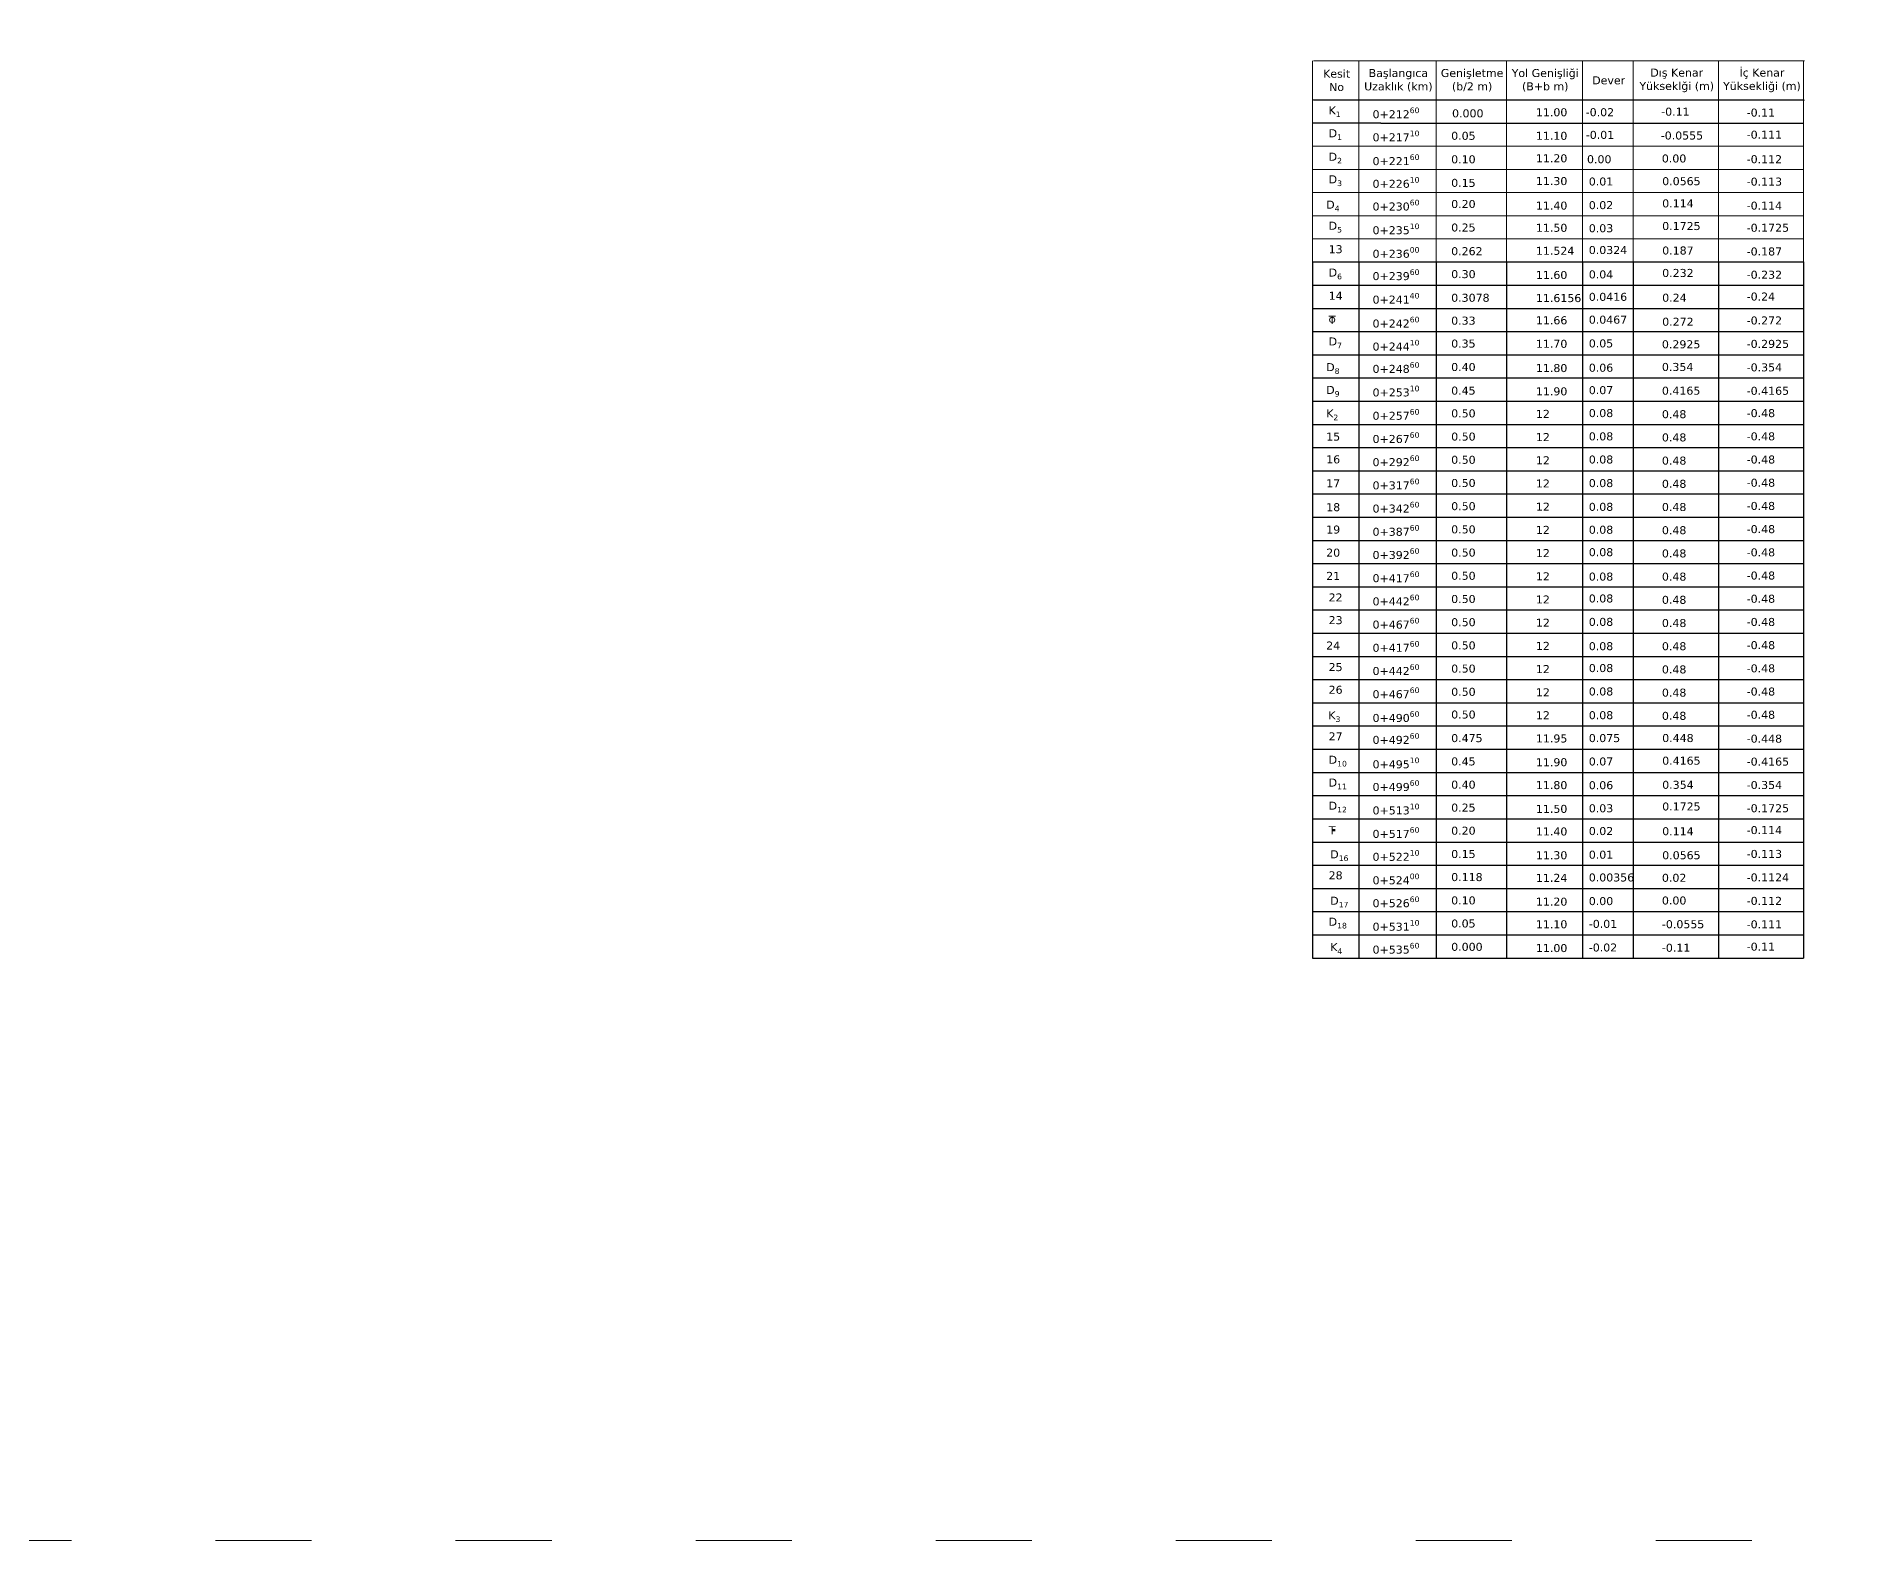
# Model space of a CAD drawing. Header units: millimetres. Extents: x 19067981 to 38137102, y 2652003 to 2652615.
# Drawn here: x 19068482.4 to 19068528.02, y 2652317.79 to 2652355.38 of the extents above; entities that cross this region are included whole.
import ezdxf

# ---------------------------------------------------------------- set-up
doc = ezdxf.new("R2010")
doc.units = ezdxf.units.MM
doc.linetypes.add('ACAD_ISO03W100', pattern=[30, 12, -18])
doc.layers.add('dever 1', color=242, linetype='Continuous')
doc.layers.add('dever ve genişletme', color=1, linetype='Continuous', lineweight=20)
doc.styles.get("Standard").update_dxf_attribs({"font": 'arial.ttf'})

msp = doc.modelspace()

# ---------------------------------------------------------------- linework, layer by layer
for p, q in [((19068516.006, 2652353.215), (19068514.297, 2652353.215)), ((19068516.006, 2652353.215), (19068526.574, 2652353.215)), ((19068514.297, 2652349.748), (19068514.297, 2652341.048)), ((19068514.297, 2652349.748), (19068526.574, 2652349.748)), ((19068515.457, 2652349.748), (19068515.457, 2652341.048)), ((19068517.386, 2652349.748), (19068517.386, 2652341.048)), ((19068519.143, 2652349.748), (19068519.143, 2652341.048)), ((19068521.043, 2652349.748), (19068521.043, 2652341.048)), ((19068522.315, 2652349.748), (19068522.315, 2652341.048)), ((19068524.444, 2652349.748), (19068524.444, 2652341.048)), ((19068526.574, 2652349.748), (19068526.574, 2652341.048)), ((19068514.297, 2652349.168), (19068526.574, 2652349.168)), ((19068514.297, 2652348.588), (19068526.574, 2652348.588)), ((19068514.297, 2652348.588), (19068526.574, 2652348.588)), ((19068514.297, 2652348.008), (19068526.574, 2652348.008)), ((19068514.297, 2652348.008), (19068514.297, 2652339.308)), ((19068515.457, 2652348.008), (19068515.457, 2652339.308)), ((19068517.386, 2652348.008), (19068517.386, 2652339.308)), ((19068519.143, 2652348.008), (19068519.143, 2652339.308)), ((19068521.043, 2652348.008), (19068521.043, 2652339.308)), ((19068522.315, 2652348.008), (19068522.315, 2652339.308)), ((19068524.444, 2652348.008), (19068524.444, 2652339.308)), ((19068526.574, 2652348.008), (19068526.574, 2652339.308)), ((19068514.297, 2652347.428), (19068526.574, 2652347.428)), ((19068514.297, 2652346.848), (19068526.574, 2652346.848)), ((19068514.297, 2652346.268), (19068526.574, 2652346.268)), ((19068514.297, 2652345.688), (19068526.574, 2652345.688)), ((19068514.297, 2652345.108), (19068526.574, 2652345.108)), ((19068514.297, 2652344.528), (19068526.574, 2652344.528)), ((19068514.297, 2652343.948), (19068526.574, 2652343.948)), ((19068514.297, 2652343.368), (19068526.574, 2652343.368)), ((19068514.297, 2652342.788), (19068526.574, 2652342.788)), ((19068514.297, 2652342.208), (19068526.574, 2652342.208)), ((19068514.297, 2652341.628), (19068526.574, 2652341.628)), ((19068514.297, 2652341.048), (19068526.574, 2652341.048)), ((19068514.297, 2652340.468), (19068526.574, 2652340.468)), ((19068514.297, 2652339.888), (19068526.574, 2652339.888)), ((19068514.297, 2652339.308), (19068514.297, 2652335.828)), ((19068514.297, 2652339.308), (19068526.574, 2652339.308)), ((19068515.457, 2652339.308), (19068515.457, 2652335.828)), ((19068517.386, 2652339.308), (19068517.386, 2652335.828)), ((19068519.143, 2652339.308), (19068519.143, 2652335.828)), ((19068521.043, 2652339.308), (19068521.043, 2652335.828)), ((19068522.315, 2652339.308), (19068522.315, 2652335.828)), ((19068524.444, 2652339.308), (19068524.444, 2652335.828)), ((19068526.574, 2652339.308), (19068526.574, 2652335.828)), ((19068514.297, 2652338.728), (19068526.574, 2652338.728)), ((19068514.297, 2652338.148), (19068526.574, 2652338.148)), ((19068514.297, 2652337.568), (19068526.574, 2652337.568)), ((19068514.297, 2652336.988), (19068526.574, 2652336.988)), ((19068514.297, 2652336.408), (19068526.574, 2652336.408)), ((19068514.297, 2652336.408), (19068526.574, 2652336.408)), ((19068514.297, 2652336.408), (19068514.297, 2652335.248)), ((19068514.297, 2652336.408), (19068526.574, 2652336.408)), ((19068515.457, 2652336.408), (19068515.457, 2652335.248)), ((19068517.386, 2652336.408), (19068517.386, 2652335.248)), ((19068519.143, 2652336.408), (19068519.143, 2652335.248)), ((19068521.043, 2652336.408), (19068521.043, 2652335.248)), ((19068522.315, 2652336.408), (19068522.315, 2652335.248)), ((19068524.444, 2652336.408), (19068524.444, 2652335.248)), ((19068526.574, 2652336.408), (19068526.574, 2652335.248)), ((19068514.297, 2652335.828), (19068514.297, 2652334.668)), ((19068514.297, 2652335.828), (19068526.574, 2652335.828)), ((19068514.297, 2652335.828), (19068526.574, 2652335.828)), ((19068515.457, 2652335.828), (19068515.457, 2652334.668)), ((19068517.386, 2652335.828), (19068517.386, 2652334.668)), ((19068519.143, 2652335.828), (19068519.143, 2652334.668)), ((19068521.043, 2652335.828), (19068521.043, 2652334.668)), ((19068522.315, 2652335.828), (19068522.315, 2652334.668)), ((19068524.444, 2652335.828), (19068524.444, 2652334.668)), ((19068526.574, 2652335.828), (19068526.574, 2652334.668)), ((19068514.297, 2652335.248), (19068526.574, 2652335.248)), ((19068514.297, 2652335.248), (19068526.574, 2652335.248)), ((19068514.297, 2652335.248), (19068514.297, 2652334.088)), ((19068514.297, 2652335.248), (19068526.574, 2652335.248)), ((19068515.457, 2652335.248), (19068515.457, 2652334.088)), ((19068517.386, 2652335.248), (19068517.386, 2652334.088)), ((19068519.143, 2652335.248), (19068519.143, 2652334.088)), ((19068521.043, 2652335.248), (19068521.043, 2652334.088)), ((19068522.315, 2652335.248), (19068522.315, 2652334.088)), ((19068524.444, 2652335.248), (19068524.444, 2652334.088)), ((19068526.574, 2652335.248), (19068526.574, 2652334.088)), ((19068514.297, 2652334.668), (19068526.574, 2652334.668)), ((19068514.297, 2652334.088), (19068526.574, 2652334.088)), ((19068514.297, 2652334.088), (19068514.297, 2652332.928)), ((19068514.297, 2652334.088), (19068526.574, 2652334.088)), ((19068515.457, 2652334.088), (19068515.457, 2652332.928)), ((19068517.386, 2652334.088), (19068517.386, 2652332.928)), ((19068519.143, 2652334.088), (19068519.143, 2652332.928)), ((19068521.043, 2652334.088), (19068521.043, 2652332.928)), ((19068522.315, 2652334.088), (19068522.315, 2652332.928)), ((19068524.444, 2652334.088), (19068524.444, 2652332.928)), ((19068526.574, 2652334.088), (19068526.574, 2652332.928)), ((19068514.297, 2652333.508), (19068526.574, 2652333.508)), ((19068514.297, 2652332.928), (19068526.574, 2652332.928)), ((19068514.297, 2652332.928), (19068514.297, 2652332.348)), ((19068514.297, 2652332.928), (19068526.574, 2652332.928)), ((19068515.457, 2652332.928), (19068515.457, 2652332.348)), ((19068517.386, 2652332.928), (19068517.386, 2652332.348)), ((19068519.143, 2652332.928), (19068519.143, 2652332.348)), ((19068521.043, 2652332.928), (19068521.043, 2652332.348)), ((19068522.315, 2652332.928), (19068522.315, 2652332.348)), ((19068524.444, 2652332.928), (19068524.444, 2652332.348)), ((19068526.574, 2652332.928), (19068526.574, 2652332.348)), ((19068514.297, 2652332.348), (19068526.574, 2652332.348))]:
    msp.add_line(p, q)
at = {"layer": 'dever 1', "linetype": 'ACAD_ISO03W100', "lineweight": 0, "ltscale": 0.2}
msp.add_lwpolyline([(19068449.034, 2652403.664), (19069167.279, 2652403.664), (19069167.279, 2652317.787), (19068449.034, 2652317.787), (19068449.034, 2652403.664)], dxfattribs=at)
at = {"layer": 'dever ve genişletme', "color": 0, "ltscale": 2}
for p, q in [((19068514.297, 2652354.779), (19068514.297, 2652349.748)), ((19068514.319, 2652354.777), (19068526.596, 2652354.777)), ((19068515.457, 2652354.779), (19068515.457, 2652349.748)), ((19068517.386, 2652354.779), (19068517.386, 2652349.748)), ((19068519.143, 2652354.779), (19068519.143, 2652349.748)), ((19068521.043, 2652354.779), (19068521.043, 2652349.748)), ((19068522.315, 2652354.779), (19068522.315, 2652349.748)), ((19068524.444, 2652354.779), (19068524.444, 2652349.748)), ((19068526.574, 2652354.779), (19068526.574, 2652349.748)), ((19068514.297, 2652353.797), (19068526.574, 2652353.797)), ((19068514.319, 2652353.795), (19068526.596, 2652353.795)), ((19068514.297, 2652352.64), (19068526.574, 2652352.64)), ((19068514.297, 2652352.061), (19068526.574, 2652352.061)), ((19068514.297, 2652351.483), (19068526.574, 2652351.483)), ((19068514.297, 2652350.904), (19068526.574, 2652350.904)), ((19068514.297, 2652350.326), (19068526.574, 2652350.326))]:
    msp.add_line(p, q, dxfattribs=at)
at = {"layer": 'dever ve genişletme', "color": 0, "lineweight": 53}
msp.add_line((19068514.794, 2652335.54), (19068514.867, 2652335.54), dxfattribs=at)
at = {"layer": 'dever ve genişletme', "color": 0, "lineweight": 5}
msp.add_circle((19068514.789, 2652348.3), 0.065, dxfattribs=at)

# ---------------------------------------------------------------- texts
at = {"char_height": 0.2, "attachment_point": 1}
for s, insert, width in [('\\A1;{\\fVerdana|b0|i0|c162|p34;K\\H0.7x;\\S^ 1;}', (19068514.701, 2652353.636), 0.83451), ('\\A1;{\\fVerdana|b0|i0|c162|p34;0+212\\H0.7x;\\S60^ ;}', (19068515.799, 2652353.608), 9.28577), ('{\\fVerdana|b0|i0|c162|p34;0.000}', (19068517.786, 2652353.563), 4.62296), ('{\\fVerdana|b0|i0|c162|p34;11.00}', (19068519.882, 2652353.59), 1.3258), ('{\\fVerdana|b0|i0|c162|p34;-0.02}', (19068521.127, 2652353.591), 1.38749), ('{\\fVerdana|b0|i0|c162|p34;-0.11}', (19068523.014, 2652353.605), 2.27147), ('{\\fVerdana|b0|i0|c162|p34;-0.11}', (19068525.151, 2652353.582), 3.15566), ('\\A1;{\\fVerdana|b0|i0|c162|p34;D\\H0.7x;\\S^ 1;}', (19068514.701, 2652353.065), 0.83451), ('\\A1;{\\fVerdana|b0|i0|c162|p34;0+217\\H0.7x;\\S10^ ;}', (19068515.799, 2652353.032), 9.28577), ('{\\fVerdana|b0|i0|c162|p34;0.05}', (19068517.764, 2652353.002), 1.80758), ('{\\fVerdana|b0|i0|c162|p34;11.10}', (19068519.882, 2652353.002), 1.3258), ('{\\fVerdana|b0|i0|c162|p34;-0.01}', (19068521.129, 2652353.025), 1.94951), ('{\\fVerdana|b0|i0|c162|p34;-0.0555}', (19068523.003, 2652353.009), 1.84203), ('{\\fVerdana|b0|i0|c162|p34;-0.111}', (19068525.151, 2652353.03), 3.15566), ('\\A1;{\\fVerdana|b0|i0|c162|p34;D\\H0.7x;\\S^ 2;}', (19068514.701, 2652352.478), 0.83451), ('\\A1;{\\fVerdana|b0|i0|c162|p34;0+221\\H0.7x;\\S60^ ;}', (19068515.799, 2652352.436), 9.28577), ('{\\fVerdana|b0|i0|c162|p34;0.10}', (19068517.764, 2652352.414), 1.80758), ('{\\fVerdana|b0|i0|c162|p34;11.20}', (19068519.882, 2652352.439), 1.3258), ('{\\fVerdana|b0|i0|c162|p34;0.00}', (19068521.159, 2652352.416), 1.58068), ('{\\fVerdana|b0|i0|c162|p34;0.00}', (19068523.03, 2652352.435), 2.65327), ('{\\fVerdana|b0|i0|c162|p34;-0.112}', (19068525.151, 2652352.416), 3.15566), ('\\A1;{\\fVerdana|b0|i0|c162|p34;D\\H0.7x;\\S^ 3;}', (19068514.701, 2652351.913), 0.83451), ('\\A1;{\\fVerdana|b0|i0|c162|p34;0+226\\H0.7x;\\S10^ ;}', (19068515.799, 2652351.87), 9.28577), ('{\\fVerdana|b0|i0|c162|p34;0.15}', (19068517.764, 2652351.825), 1.80758), ('{\\fVerdana|b0|i0|c162|p34;11.30}', (19068519.882, 2652351.87), 1.3258), ('{\\fVerdana|b0|i0|c162|p34;0.01}', (19068521.204, 2652351.859), 1.62391), ('{\\fVerdana|b0|i0|c162|p34;0.0565}', (19068523.039, 2652351.867), 2.92285), ('{\\fVerdana|b0|i0|c162|p34;-0.113}', (19068525.151, 2652351.856), 3.15566), ('\\A1;{\\fVerdana|b0|i0|c162|p34;D\\H0.7x;\\S^ 4;}', (19068514.64, 2652351.28), 2.7167), ('\\A1;{\\fVerdana|b0|i0|c162|p34;0+230\\H0.7x;\\S60^ ;}', (19068515.799, 2652351.302), 9.28577), ('{\\fVerdana|b0|i0|c162|p34;0.20}', (19068517.764, 2652351.297), 1.80758), ('{\\fVerdana|b0|i0|c162|p34;11.40}', (19068519.882, 2652351.257), 1.3258), ('{\\fVerdana|b0|i0|c162|p34;0.02}', (19068521.204, 2652351.268), 1.62391), ('{\\fVerdana|b0|i0|c162|p34;0.114}', (19068523.039, 2652351.312), 2.92285), ('{\\fVerdana|b0|i0|c162|p34;-0.114}', (19068525.151, 2652351.256), 3.15566), ('\\A1;{\\fVerdana|b0|i0|c162|p34;D\\H0.7x;\\S^ 5;}', (19068514.701, 2652350.753), 0.83451), ('\\A1;{\\fVerdana|b0|i0|c162|p34;0+235\\H0.7x;\\S10^ ;}', (19068515.799, 2652350.709), 9.28577), ('{\\fVerdana|b0|i0|c162|p34;0.25}', (19068517.764, 2652350.709), 1.80758), ('{\\fVerdana|b0|i0|c162|p34;11.50}', (19068519.882, 2652350.702), 1.3258), ('{\\fVerdana|b0|i0|c162|p34;0.03}', (19068521.204, 2652350.691), 1.62391), ('{\\fVerdana|b0|i0|c162|p34;0.1725}', (19068523.039, 2652350.746), 2.92285), ('{\\fVerdana|b0|i0|c162|p34;-0.1725}', (19068525.151, 2652350.703), 3.15566), ('{\\fVerdana|b0|i0|c162|p34;13}', (19068514.701, 2652350.166), 0.83451), ('\\A1;{\\fVerdana|b0|i0|c162|p34;0+236\\H0.7x;\\S00^ ;}', (19068515.799, 2652350.121), 9.28577), ('{\\fVerdana|b0|i0|c162|p34;0.262}', (19068517.764, 2652350.117), 1.80758), ('{\\fVerdana|b0|i0|c162|p34;11.524}', (19068519.882, 2652350.126), 1.3258), ('{\\fVerdana|b0|i0|c162|p34;0.0324}', (19068521.204, 2652350.146), 1.62391), ('{\\fVerdana|b0|i0|c162|p34;0.187}', (19068523.039, 2652350.134), 2.92285), ('{\\fVerdana|b0|i0|c162|p34;-0.187}', (19068525.151, 2652350.11), 3.15566), ('\\A1;{\\fVerdana|b0|i0|c162|p34;D\\H0.7x;\\S^ 6;}', (19068514.701, 2652349.583), 0.83451), ('\\A1;{\\fVerdana|b0|i0|c162|p34;0+239\\H0.7x;\\S60^ ;}', (19068515.799, 2652349.562), 9.28577), ('{\\fVerdana|b0|i0|c162|p34;0.30}', (19068517.764, 2652349.544), 1.80758), ('{\\fVerdana|b0|i0|c162|p34;11.60}', (19068519.882, 2652349.522), 1.3258), ('{\\fVerdana|b0|i0|c162|p34;0.04}', (19068521.204, 2652349.537), 1.62391), ('{\\fVerdana|b0|i0|c162|p34;0.232}', (19068523.039, 2652349.573), 2.92285), ('{\\fVerdana|b0|i0|c162|p34;-0.232}', (19068525.151, 2652349.529), 3.15566), ('{\\fVerdana|b0|i0|c162|p34;14}', (19068514.701, 2652349.003), 0.83451), ('\\A1;{\\fVerdana|b0|i0|c162|p34;0+241\\H0.7x;\\S40^ ;}', (19068515.799, 2652348.974), 9.28577), ('{\\fVerdana|b0|i0|c162|p34;0.3078}', (19068517.764, 2652348.953), 1.80758), ('{\\fVerdana|b0|i0|c162|p34;11.6156}', (19068519.882, 2652348.945), 1.3258), ('{\\fVerdana|b0|i0|c162|p34;0.0416}', (19068521.204, 2652348.976), 1.62391), ('{\\fVerdana|b0|i0|c162|p34;0.24}', (19068523.039, 2652348.954), 2.92285), ('{\\fVerdana|b0|i0|c162|p34;-0.24}', (19068525.151, 2652348.983), 3.15566), ('\\A1;{\\fVerdana|b0|i0|c162|p34;0+242\\H0.7x;\\S60^ ;}', (19068515.799, 2652348.377), 9.28577), ('{\\fVerdana|b0|i0|c162|p34;0.33}', (19068517.764, 2652348.381), 1.80758), ('{\\fVerdana|b0|i0|c162|p34;11.66}', (19068519.882, 2652348.39), 1.3258), ('{\\fVerdana|b0|i0|c162|p34;0.0467}', (19068521.204, 2652348.405), 1.62391), ('{\\fVerdana|b0|i0|c162|p34;0.272}', (19068523.039, 2652348.354), 2.92285), ('{\\fVerdana|b0|i0|c162|p34;-0.272}', (19068525.151, 2652348.386), 3.15566), ('\\A1;{\\fVerdana|b0|i0|c162|p34;D\\H0.7x;\\S^ 7;}', (19068514.701, 2652347.86), 0.83451), ('\\A1;{\\fVerdana|b0|i0|c162|p34;0+244\\H0.7x;\\S10^ ;}', (19068515.799, 2652347.801), 9.28577), ('{\\fVerdana|b0|i0|c162|p34;0.35}', (19068517.764, 2652347.808), 1.80758), ('{\\fVerdana|b0|i0|c162|p34;11.70}', (19068519.882, 2652347.802), 1.3258), ('{\\fVerdana|b0|i0|c162|p34;0.05}', (19068521.204, 2652347.812), 1.62391), ('{\\fVerdana|b0|i0|c162|p34;-0.2925}', (19068525.151, 2652347.8), 3.15566), ('{\\fVerdana|b0|i0|c162|p34;0.2925}', (19068523.032, 2652347.79), 1.80848), ('\\A1;{\\fVerdana|b0|i0|c162|p34;D\\H0.7x;\\S^ 8;}', (19068514.64, 2652347.218), 2.7167), ('\\A1;{\\fVerdana|b0|i0|c162|p34;0+248\\H0.7x;\\S60^ ;}', (19068515.799, 2652347.243), 9.28577), ('{\\fVerdana|b0|i0|c162|p34;0.40}', (19068517.764, 2652347.222), 1.80758), ('{\\fVerdana|b0|i0|c162|p34;11.80}', (19068519.882, 2652347.196), 1.3258), ('{\\fVerdana|b0|i0|c162|p34;0.06}', (19068521.204, 2652347.204), 1.62391), ('{\\fVerdana|b0|i0|c162|p34;0.354}', (19068523.032, 2652347.223), 1.80848), ('{\\fVerdana|b0|i0|c162|p34;-0.354}', (19068525.151, 2652347.213), 3.15566), ('\\A1;{\\fVerdana|b0|i0|c162|p34;D\\H0.7x;\\S^ 9;}', (19068514.64, 2652346.649), 2.7167), ('\\A1;{\\fVerdana|b0|i0|c162|p34;0+253\\H0.7x;\\S10^ ;}', (19068515.799, 2652346.655), 9.28577), ('{\\fVerdana|b0|i0|c162|p34;0.45}', (19068517.764, 2652346.632), 1.80758), ('{\\fVerdana|b0|i0|c162|p34;11.90}', (19068519.882, 2652346.613), 1.3258), ('{\\fVerdana|b0|i0|c162|p34;0.07}', (19068521.204, 2652346.643), 1.62391), ('{\\fVerdana|b0|i0|c162|p34;0.4165}', (19068523.032, 2652346.63), 1.80848), ('{\\fVerdana|b0|i0|c162|p34;-0.4165}', (19068525.151, 2652346.628), 3.15566), ('\\A1;{\\fVerdana|b0|i0|c162|p34;K\\H0.7x;\\S^ 2;}', (19068514.64, 2652346.06), 2.7167), ('\\A1;{\\fVerdana|b0|i0|c162|p34;0+257\\H0.7x;\\S60^ ;}', (19068515.799, 2652346.071), 9.28577), ('{\\fVerdana|b0|i0|c162|p34;0.50}', (19068517.764, 2652346.063), 1.80758), ('{\\fVerdana|b0|i0|c162|p34;12}', (19068519.882, 2652346.05), 1.3258), ('{\\fVerdana|b0|i0|c162|p34;0.08}', (19068521.204, 2652346.07), 1.62391), ('{\\fVerdana|b0|i0|c162|p34;0.48}', (19068523.032, 2652346.042), 1.80848), ('{\\fVerdana|b0|i0|c162|p34;-0.48}', (19068525.151, 2652346.069), 3.15566), ('{\\fVerdana|b0|i0|c162|p34;15}', (19068514.64, 2652345.482), 2.7167), ('\\A1;{\\fVerdana|b0|i0|c162|p34;0+267\\H0.7x;\\S60^ ;}', (19068515.799, 2652345.491), 9.28577), ('{\\fVerdana|b0|i0|c162|p34;0.50}', (19068517.764, 2652345.483), 1.80758), ('{\\fVerdana|b0|i0|c162|p34;12}', (19068519.882, 2652345.47), 1.3258), ('{\\fVerdana|b0|i0|c162|p34;0.08}', (19068521.204, 2652345.488), 1.62391), ('{\\fVerdana|b0|i0|c162|p34;0.48}', (19068523.032, 2652345.462), 1.80848), ('{\\fVerdana|b0|i0|c162|p34;-0.48}', (19068525.151, 2652345.489), 3.15566), ('{\\fVerdana|b0|i0|c162|p34;16}', (19068514.64, 2652344.913), 2.7167), ('\\A1;{\\fVerdana|b0|i0|c162|p34;0+292\\H0.7x;\\S60^ ;}', (19068515.799, 2652344.911), 9.28577), ('{\\fVerdana|b0|i0|c162|p34;0.50}', (19068517.764, 2652344.903), 1.80758), ('{\\fVerdana|b0|i0|c162|p34;12}', (19068519.882, 2652344.89), 1.3258), ('{\\fVerdana|b0|i0|c162|p34;0.08}', (19068521.204, 2652344.91), 1.62391), ('{\\fVerdana|b0|i0|c162|p34;0.48}', (19068523.032, 2652344.882), 1.80848), ('{\\fVerdana|b0|i0|c162|p34;-0.48}', (19068525.151, 2652344.909), 3.15566), ('{\\fVerdana|b0|i0|c162|p34;17}', (19068514.64, 2652344.314), 2.7167), ('\\A1;{\\fVerdana|b0|i0|c162|p34;0+317\\H0.7x;\\S60^ ;}', (19068515.799, 2652344.331), 9.28577), ('{\\fVerdana|b0|i0|c162|p34;0.50}', (19068517.764, 2652344.323), 1.80758), ('{\\fVerdana|b0|i0|c162|p34;12}', (19068519.882, 2652344.31), 1.3258), ('{\\fVerdana|b0|i0|c162|p34;0.08}', (19068521.204, 2652344.32), 1.62391), ('{\\fVerdana|b0|i0|c162|p34;0.48}', (19068523.032, 2652344.302), 1.80848), ('{\\fVerdana|b0|i0|c162|p34;-0.48}', (19068525.151, 2652344.329), 3.15566), ('{\\fVerdana|b0|i0|c162|p34;18}', (19068514.64, 2652343.718), 2.7167), ('\\A1;{\\fVerdana|b0|i0|c162|p34;0+342\\H0.7x;\\S60^ ;}', (19068515.799, 2652343.751), 9.28577), ('{\\fVerdana|b0|i0|c162|p34;0.50}', (19068517.764, 2652343.743), 1.80758), ('{\\fVerdana|b0|i0|c162|p34;12}', (19068519.882, 2652343.73), 1.3258), ('{\\fVerdana|b0|i0|c162|p34;0.08}', (19068521.204, 2652343.727), 1.62391), ('{\\fVerdana|b0|i0|c162|p34;0.48}', (19068523.032, 2652343.722), 1.80848), ('{\\fVerdana|b0|i0|c162|p34;-0.48}', (19068525.151, 2652343.749), 3.15566), ('{\\fVerdana|b0|i0|c162|p34;19}', (19068514.64, 2652343.159), 2.7167), ('\\A1;{\\fVerdana|b0|i0|c162|p34;0+387\\H0.7x;\\S60^ ;}', (19068515.799, 2652343.171), 9.28577), ('{\\fVerdana|b0|i0|c162|p34;0.50}', (19068517.764, 2652343.163), 1.80758), ('{\\fVerdana|b0|i0|c162|p34;12}', (19068519.882, 2652343.15), 1.3258), ('{\\fVerdana|b0|i0|c162|p34;0.08}', (19068521.204, 2652343.154), 1.62391), ('{\\fVerdana|b0|i0|c162|p34;0.48}', (19068523.032, 2652343.142), 1.80848), ('{\\fVerdana|b0|i0|c162|p34;-0.48}', (19068525.151, 2652343.169), 3.15566), ('{\\fVerdana|b0|i0|c162|p34;20}', (19068514.64, 2652342.582), 2.7167), ('\\A1;{\\fVerdana|b0|i0|c162|p34;0+392\\H0.7x;\\S60^ ;}', (19068515.799, 2652342.591), 9.28577), ('{\\fVerdana|b0|i0|c162|p34;0.50}', (19068517.764, 2652342.583), 1.80758), ('{\\fVerdana|b0|i0|c162|p34;12}', (19068519.882, 2652342.57), 1.3258), ('{\\fVerdana|b0|i0|c162|p34;0.08}', (19068521.204, 2652342.593), 1.62391), ('{\\fVerdana|b0|i0|c162|p34;0.48}', (19068523.032, 2652342.562), 1.80848), ('{\\fVerdana|b0|i0|c162|p34;-0.48}', (19068525.151, 2652342.589), 3.15566), ('{\\fVerdana|b0|i0|c162|p34;21}', (19068514.64, 2652341.999), 2.7167), ('\\A1;{\\fVerdana|b0|i0|c162|p34;0+417\\H0.7x;\\S60^ ;}', (19068515.799, 2652342.011), 9.28577), ('{\\fVerdana|b0|i0|c162|p34;0.50}', (19068517.764, 2652342.003), 1.80758), ('{\\fVerdana|b0|i0|c162|p34;12}', (19068519.882, 2652341.99), 1.3258), ('{\\fVerdana|b0|i0|c162|p34;0.08}', (19068521.204, 2652341.983), 1.62391), ('{\\fVerdana|b0|i0|c162|p34;0.48}', (19068523.032, 2652341.982), 1.80848), ('{\\fVerdana|b0|i0|c162|p34;-0.48}', (19068525.151, 2652342.009), 3.15566), ('{\\fVerdana|b0|i0|c162|p34;22}', (19068514.701, 2652341.461), 0.83451), ('\\A1;{\\fVerdana|b0|i0|c162|p34;0+442\\H0.7x;\\S60^ ;}', (19068515.799, 2652341.431), 9.28577), ('{\\fVerdana|b0|i0|c162|p34;0.50}', (19068517.764, 2652341.423), 1.80758), ('{\\fVerdana|b0|i0|c162|p34;0.08}', (19068521.204, 2652341.436), 1.62391), ('{\\fVerdana|b0|i0|c162|p34;-0.48}', (19068525.151, 2652341.429), 3.15566), ('{\\fVerdana|b0|i0|c162|p34;12}', (19068519.882, 2652341.41), 1.3258), ('{\\fVerdana|b0|i0|c162|p34;0.48}', (19068523.032, 2652341.402), 1.80848), ('{\\fVerdana|b0|i0|c162|p34;23}', (19068514.701, 2652340.894), 0.83451), ('\\A1;{\\fVerdana|b0|i0|c162|p34;0+467\\H0.7x;\\S60^ ;}', (19068515.799, 2652340.851), 9.28577), ('{\\fVerdana|b0|i0|c162|p34;0.50}', (19068517.764, 2652340.843), 1.80758), ('{\\fVerdana|b0|i0|c162|p34;12}', (19068519.882, 2652340.83), 1.3258), ('{\\fVerdana|b0|i0|c162|p34;0.08}', (19068521.204, 2652340.851), 1.62391), ('{\\fVerdana|b0|i0|c162|p34;0.48}', (19068523.032, 2652340.822), 1.80848), ('{\\fVerdana|b0|i0|c162|p34;-0.48}', (19068525.151, 2652340.849), 3.15566), ('{\\fVerdana|b0|i0|c162|p34;24}', (19068514.64, 2652340.259), 2.7167), ('\\A1;{\\fVerdana|b0|i0|c162|p34;0+417\\H0.7x;\\S60^ ;}', (19068515.799, 2652340.271), 9.28577), ('{\\fVerdana|b0|i0|c162|p34;0.50}', (19068517.764, 2652340.263), 1.80758), ('{\\fVerdana|b0|i0|c162|p34;12}', (19068519.882, 2652340.25), 1.3258), ('{\\fVerdana|b0|i0|c162|p34;0.08}', (19068521.204, 2652340.243), 1.62391), ('{\\fVerdana|b0|i0|c162|p34;0.48}', (19068523.032, 2652340.242), 1.80848), ('{\\fVerdana|b0|i0|c162|p34;-0.48}', (19068525.151, 2652340.269), 3.15566), ('{\\fVerdana|b0|i0|c162|p34;25}', (19068514.701, 2652339.721), 0.83451), ('\\A1;{\\fVerdana|b0|i0|c162|p34;0+442\\H0.7x;\\S60^ ;}', (19068515.799, 2652339.691), 9.28577), ('{\\fVerdana|b0|i0|c162|p34;0.50}', (19068517.764, 2652339.683), 1.80758), ('{\\fVerdana|b0|i0|c162|p34;12}', (19068519.882, 2652339.67), 1.3258), ('{\\fVerdana|b0|i0|c162|p34;0.08}', (19068521.204, 2652339.696), 1.62391), ('{\\fVerdana|b0|i0|c162|p34;0.48}', (19068523.032, 2652339.662), 1.80848), ('{\\fVerdana|b0|i0|c162|p34;-0.48}', (19068525.151, 2652339.689), 3.15566), ('{\\fVerdana|b0|i0|c162|p34;26}', (19068514.701, 2652339.154), 0.83451), ('\\A1;{\\fVerdana|b0|i0|c162|p34;0+467\\H0.7x;\\S60^ ;}', (19068515.799, 2652339.111), 9.28577), ('{\\fVerdana|b0|i0|c162|p34;0.50}', (19068517.764, 2652339.103), 1.80758), ('{\\fVerdana|b0|i0|c162|p34;12}', (19068519.882, 2652339.09), 1.3258), ('{\\fVerdana|b0|i0|c162|p34;0.08}', (19068521.204, 2652339.111), 1.62391), ('{\\fVerdana|b0|i0|c162|p34;0.48}', (19068523.032, 2652339.082), 1.80848), ('{\\fVerdana|b0|i0|c162|p34;-0.48}', (19068525.151, 2652339.109), 3.15566), ('\\A1;{\\fVerdana|b0|i0|c162|p34;K\\H0.7x;\\S^ 3;}', (19068514.693, 2652338.515), 2.3533), ('\\A1;{\\fVerdana|b0|i0|c162|p34;0+490\\H0.7x;\\S60^ ;}', (19068515.799, 2652338.517), 9.28577), ('{\\fVerdana|b0|i0|c162|p34;0.50}', (19068517.764, 2652338.535), 1.80758), ('{\\fVerdana|b0|i0|c162|p34;12}', (19068519.882, 2652338.517), 1.3258), ('{\\fVerdana|b0|i0|c162|p34;0.08}', (19068521.204, 2652338.518), 1.62391), ('{\\fVerdana|b0|i0|c162|p34;0.48}', (19068523.032, 2652338.502), 1.80848), ('{\\fVerdana|b0|i0|c162|p34;-0.48}', (19068525.151, 2652338.529), 3.15566), ('{\\fVerdana|b0|i0|c162|p34;27}', (19068514.701, 2652337.989), 0.83451), ('\\A1;{\\fVerdana|b0|i0|c162|p34;0+492\\H0.7x;\\S60^ ;}', (19068515.799, 2652337.969), 9.28577), ('{\\fVerdana|b0|i0|c162|p34;0.475}', (19068517.764, 2652337.945), 1.80758), ('{\\fVerdana|b0|i0|c162|p34;11.95}', (19068519.882, 2652337.936), 1.3258), ('{\\fVerdana|b0|i0|c162|p34;0.075}', (19068521.204, 2652337.946), 1.62391), ('{\\fVerdana|b0|i0|c162|p34;0.448}', (19068523.039, 2652337.947), 2.92285), ('{\\fVerdana|b0|i0|c162|p34;-0.448}', (19068525.151, 2652337.931), 3.15566), ('\\A1;{\\fVerdana|b0|i0|c162|p34;D\\H0.7x;\\S^ 10;}', (19068514.701, 2652337.404), 0.83451), ('\\A1;{\\fVerdana|b0|i0|c162|p34;0+495\\H0.7x;\\S10^ ;}', (19068515.799, 2652337.359), 9.28577), ('{\\fVerdana|b0|i0|c162|p34;0.45}', (19068517.764, 2652337.363), 1.80758), ('{\\fVerdana|b0|i0|c162|p34;11.90}', (19068519.882, 2652337.342), 1.3258), ('{\\fVerdana|b0|i0|c162|p34;0.07}', (19068521.204, 2652337.361), 1.62391), ('{\\fVerdana|b0|i0|c162|p34;0.4165}', (19068523.039, 2652337.381), 2.92285), ('{\\fVerdana|b0|i0|c162|p34;-0.4165}', (19068525.151, 2652337.358), 3.15566), ('\\A1;{\\fVerdana|b0|i0|c162|p34;D\\H0.7x;\\S^ 11;}', (19068514.701, 2652336.834), 0.83451), ('\\A1;{\\fVerdana|b0|i0|c162|p34;0+499\\H0.7x;\\S60^ ;}', (19068515.799, 2652336.792), 9.28577), ('{\\fVerdana|b0|i0|c162|p34;0.40}', (19068517.764, 2652336.782), 1.80758), ('{\\fVerdana|b0|i0|c162|p34;11.80}', (19068519.882, 2652336.77), 1.3258), ('{\\fVerdana|b0|i0|c162|p34;0.06}', (19068521.204, 2652336.768), 1.62391), ('{\\fVerdana|b0|i0|c162|p34;0.354}', (19068523.039, 2652336.778), 2.92285), ('{\\fVerdana|b0|i0|c162|p34;-0.354}', (19068525.151, 2652336.773), 3.15566), ('\\A1;{\\fVerdana|b0|i0|c162|p34;D\\H0.7x;\\S^ 12;}', (19068514.701, 2652336.255), 0.83451), ('\\A1;{\\fVerdana|b0|i0|c162|p34;0+513\\H0.7x;\\S10^ ;}', (19068515.799, 2652336.206), 9.28577), ('{\\fVerdana|b0|i0|c162|p34;0.25}', (19068517.764, 2652336.208), 1.80758), ('{\\fVerdana|b0|i0|c162|p34;11.50}', (19068519.882, 2652336.177), 1.3258), ('{\\fVerdana|b0|i0|c162|p34;0.03}', (19068521.204, 2652336.191), 1.62391), ('{\\fVerdana|b0|i0|c162|p34;0.1725}', (19068523.039, 2652336.236), 2.92285), ('{\\fVerdana|b0|i0|c162|p34;-0.1725}', (19068525.151, 2652336.192), 3.15566), ('\\A1;{\\fVerdana|b0|i0|c162|p34;0+517\\H0.7x;\\S60^ ;}', (19068515.799, 2652335.619), 9.28577), ('{\\fVerdana|b0|i0|c162|p34;0.20}', (19068517.764, 2652335.631), 1.80758), ('{\\fVerdana|b0|i0|c162|p34;11.40}', (19068519.882, 2652335.612), 1.3258), ('{\\fVerdana|b0|i0|c162|p34;0.02}', (19068521.204, 2652335.622), 1.62391), ('{\\fVerdana|b0|i0|c162|p34;0.114}', (19068523.039, 2652335.618), 2.92285), ('{\\fVerdana|b0|i0|c162|p34;-0.114}', (19068525.151, 2652335.646), 3.15566), ('\\A1;{\\fVerdana|b0|i0|c162|p34;D\\H0.7x;\\S^ 16;}', (19068514.74, 2652335.04), 2.68113), ('\\A1;{\\fVerdana|b0|i0|c162|p34;0+522\\H0.7x;\\S10^ ;}', (19068515.799, 2652335.046), 9.28577), ('{\\fVerdana|b0|i0|c162|p34;0.15}', (19068517.764, 2652335.048), 1.80758), ('{\\fVerdana|b0|i0|c162|p34;0.01}', (19068521.204, 2652335.031), 1.62391), ('{\\fVerdana|b0|i0|c162|p34;-0.113}', (19068525.151, 2652335.05), 3.15566), ('{\\fVerdana|b0|i0|c162|p34;11.30}', (19068519.882, 2652335.017), 1.3258), ('{\\fVerdana|b0|i0|c162|p34;0.0565}', (19068523.039, 2652335.017), 2.92285), ('{\\fVerdana|b0|i0|c162|p34;28}', (19068514.701, 2652334.515), 0.83451), ('\\A1;{\\fVerdana|b0|i0|c162|p34;0+524\\H0.7x;\\S00^ ;}', (19068515.799, 2652334.459), 9.28577), ('{\\fVerdana|b0|i0|c162|p34;0.118}', (19068517.764, 2652334.471), 1.80758), ('{\\fVerdana|b0|i0|c162|p34;11.24}', (19068519.882, 2652334.452), 1.3258), ('{\\fVerdana|b0|i0|c162|p34;0.00356}', (19068521.204, 2652334.462), 1.62391), ('{\\fVerdana|b0|i0|c162|p34;0.02}', (19068523.032, 2652334.453), 1.80848), ('{\\fVerdana|b0|i0|c162|p34;-0.1124}', (19068525.151, 2652334.463), 3.15566), ('\\A1;{\\fVerdana|b0|i0|c162|p34;D\\H0.7x;\\S^ 17;}', (19068514.74, 2652333.88), 2.68113), ('\\A1;{\\fVerdana|b0|i0|c162|p34;0+526\\H0.7x;\\S60^ ;}', (19068515.799, 2652333.886), 9.28577), ('{\\fVerdana|b0|i0|c162|p34;0.10}', (19068517.764, 2652333.888), 1.80758), ('{\\fVerdana|b0|i0|c162|p34;11.20}', (19068519.882, 2652333.857), 1.3258), ('{\\fVerdana|b0|i0|c162|p34;0.00}', (19068521.204, 2652333.871), 1.62391), ('{\\fVerdana|b0|i0|c162|p34;0.00}', (19068523.032, 2652333.886), 1.80848), ('{\\fVerdana|b0|i0|c162|p34;-0.112}', (19068525.151, 2652333.876), 3.15566), ('\\A1;{\\fVerdana|b0|i0|c162|p34;D\\H0.7x;\\S^ 18;}', (19068514.701, 2652333.355), 0.83451), ('\\A1;{\\fVerdana|b0|i0|c162|p34;0+531\\H0.7x;\\S10^ ;}', (19068515.799, 2652333.299), 9.28577), ('{\\fVerdana|b0|i0|c162|p34;0.05}', (19068517.764, 2652333.311), 1.80758), ('{\\fVerdana|b0|i0|c162|p34;11.10}', (19068519.882, 2652333.292), 1.3258), ('{\\fVerdana|b0|i0|c162|p34;-0.01}', (19068521.204, 2652333.302), 1.62391), ('{\\fVerdana|b0|i0|c162|p34;-0.0555}', (19068523.032, 2652333.293), 1.80848), ('{\\fVerdana|b0|i0|c162|p34;-0.111}', (19068525.151, 2652333.291), 3.15566), ('\\A1;{\\fVerdana|b0|i0|c162|p34;K\\H0.7x;\\S^ 4;}', (19068514.74, 2652332.72), 2.68113), ('\\A1;{\\fVerdana|b0|i0|c162|p34;0+535\\H0.7x;\\S60^ ;}', (19068515.799, 2652332.726), 9.28577), ('{\\fVerdana|b0|i0|c162|p34;0.000}', (19068517.764, 2652332.728), 1.80758), ('{\\fVerdana|b0|i0|c162|p34;11.00}', (19068519.882, 2652332.697), 1.3258), ('{\\fVerdana|b0|i0|c162|p34;-0.02}', (19068521.204, 2652332.711), 1.62391), ('{\\fVerdana|b0|i0|c162|p34;-0.11}', (19068523.032, 2652332.705), 1.80848), ('{\\fVerdana|b0|i0|c162|p34;-0.11}', (19068525.151, 2652332.732), 3.15566)]:
    msp.add_mtext(s, dxfattribs=dict(at, insert=insert, width=width))
at = {"layer": 'dever ve genişletme', "color": 0, "lineweight": 5, "char_height": 0.2, "width": 4.77531, "attachment_point": 5}
for s, insert in [('{\\fVerdana|b0|i0|c162|p34;Kesit\\PNo}', (19068514.9, 2652354.286)), ('{\\fVerdana|b0|i0|c162|p34;Başlangıca\\PUzaklık (km)}', (19068516.444, 2652354.286)), ('{\\fVerdana|b0|i0|c162|p34;Genişletme\\P(b/2 m)}', (19068518.287, 2652354.286)), ('{\\fVerdana|b0|i0|c162|p34;Yol Genişliği\\P(B+b m)}', (19068520.115, 2652354.286)), ('{\\fVerdana|b0|i0|c162|p34;Dever}', (19068521.701, 2652354.286)), ('{\\fVerdana|b0|i0|c162|p34;Dış Kenar\\PYükseklği (m)}', (19068523.402, 2652354.286)), ('{\\fVerdana|b0|i0|c162|p34;İç Kenar\\PYüksekliği (m)}', (19068525.532, 2652354.286))]:
    msp.add_mtext(s, dxfattribs=dict(at, insert=insert))
at = {"layer": 'dever ve genişletme', "color": 0, "lineweight": 5, "char_height": 0.20707, "width": 0.34766, "attachment_point": 5, "rotation": 359.905}
for insert in [(19068514.789, 2652348.3), (19068514.789, 2652335.54)]:
    msp.add_mtext('{\\fVerdana|b0|i0|c162|p34;T}', dxfattribs=dict(at, insert=insert))

doc.saveas('drawing.dxf')
